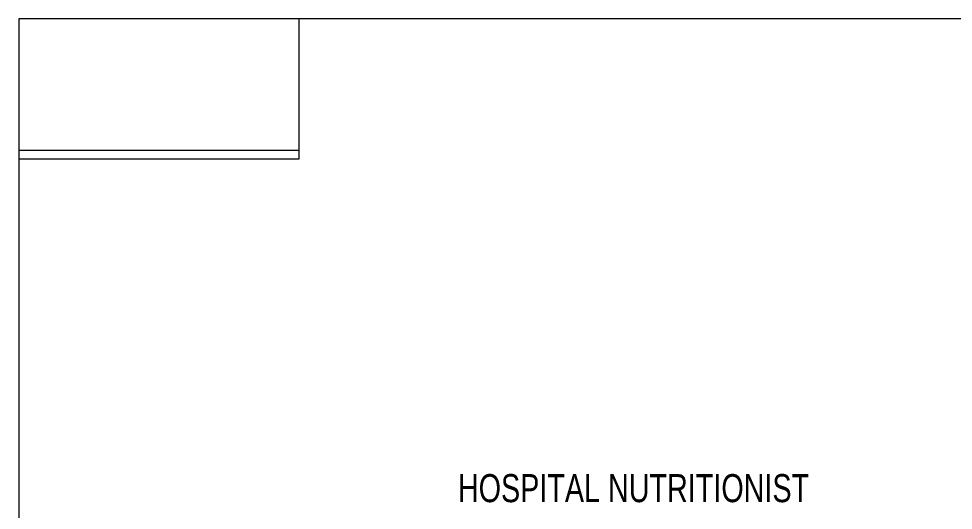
# Model space of a CAD drawing. Header units: millimetres. Extents: x -160614 to 59925, y -157025 to 0.
# Drawn here: x -32452 to -29785, y -99000 to -97598 of the extents above; entities that cross this region are included whole.
import ezdxf

# ---------------------------------------------------------------- set-up
doc = ezdxf.new("R2010")
doc.units = ezdxf.units.MM
doc.header["$LTSCALE"] = 8
for name, color, linetype, lineweight in [('72_EGR_BASE_TEXT', 9, 'Continuous', 5), ('72_EGR_EQP_TAG', 9, 'Continuous', 5), ('LOADING', 9, 'Continuous', 5), ('Walls', 9, 'Continuous', 5)]:
    doc.layers.add(name, color=color, linetype=linetype, lineweight=lineweight)
doc.styles.add('X3G_ENTITY_9EC9', font='swisscl.ttf', dxfattribs={"height": 0.2})

# ---------------------------------------------------------------- blocks, each defined once
blk = doc.blocks.new('GF21027-P')
at = {"layer": 'LOADING'}
for p, q in [((0.4, 0.4), (-0.4, 0.4)), ((-0.4, 0.4), (-0.4, 0)), ((0.4, 0), (0.4, 0.4)), ((-0.4, 0.025), (0.4, 0.025)), ((-0.4, 0), (0.4, 0))]:
    blk.add_line(p, q, dxfattribs=at)
blk = doc.blocks.new('1stF')
at = {"layer": 'Walls', "color": 9}
for p, q in [((-28452.3, -97597.6, 0.1), (-32452.3, -97597.6, 0.1)), ((-32452.3, -97597.6, 0.1), (-32452.3, -100672.6, 0.1))]:
    blk.add_line(p, q, dxfattribs=at)
at = {"layer": 'LOADING', "color": 9, "xscale": 1000, "yscale": 1000, "zscale": 1000, "rotation": 2.091175133064225e-08}
blk.add_blockref('GF21027-P', (-32052.3, -97997.6, 0), dxfattribs=at)
at = {"layer": '72_EGR_BASE_TEXT', "color": 9, "insert": (-30697.6, -98896.4, 0.1), "char_height": 80, "attachment_point": 2, "style": 'X3G_ENTITY_9EC9'}
blk.add_mtext('HOSPITAL NUTRITIONIST', dxfattribs=at)

msp = doc.modelspace()

# ---------------------------------------------------------------- block references
at = {"layer": '72_EGR_EQP_TAG'}
msp.add_blockref('1stF', (0, 0), dxfattribs=at)

doc.saveas('drawing.dxf')
